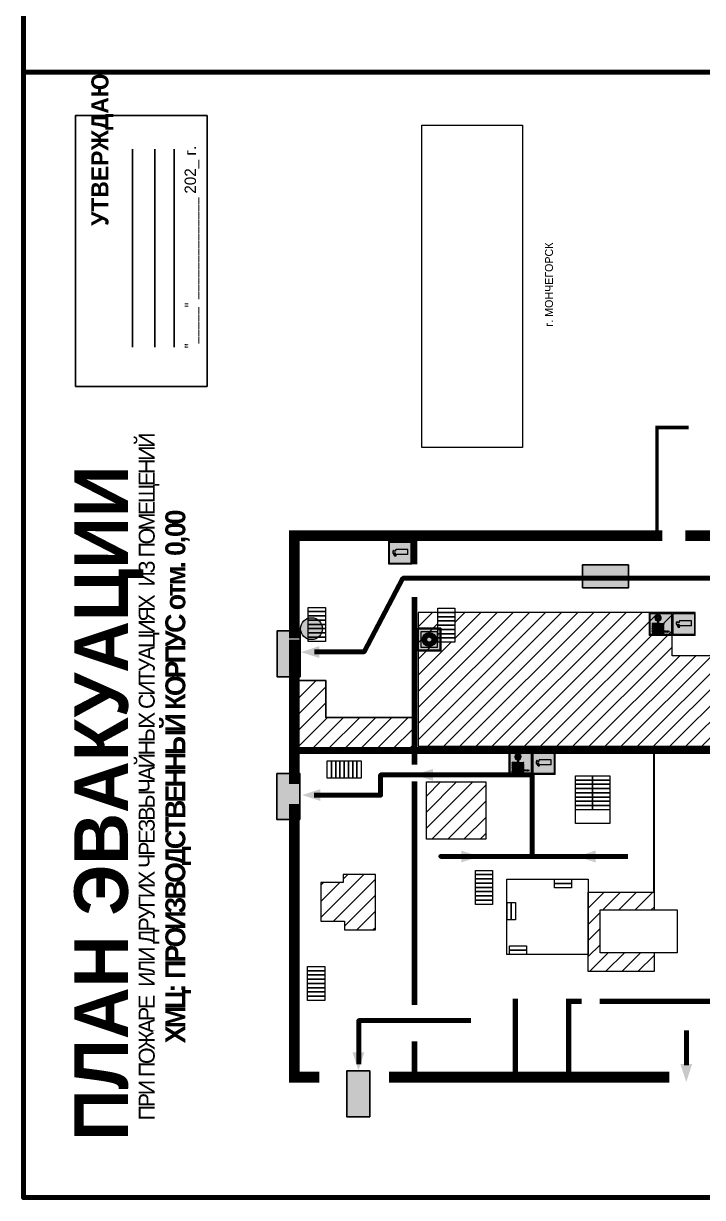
# Model space of a CAD drawing. Header units: millimetres. Extents: x 13114 to 67229, y 22859 to 38520.
# Drawn here: x 19339.7 to 19577.8, y 30107.3 to 30519.3 of the extents above; entities that cross this region are included whole.
import ezdxf

# ---------------------------------------------------------------- set-up
doc = ezdxf.new("R2010")
doc.units = ezdxf.units.MM
doc.linetypes.add('{ Wide Dash }', pattern=[12, 4, -2, 4, -2])
doc.layers.add('План_Штампы', color=7, linetype='Continuous')
doc.styles.add('обычный', font='arial.ttf')
picture_1 = doc.add_image_def('image1.jpg', size_in_pixel=(337, 105))
pattern_1 = [(225, (41576.2664, 40060.9222), (2.8287807, -2.8287807), [])]

# ---------------------------------------------------------------- blocks, each defined once
blk = doc.blocks.new('A$C32E8229D')
at = {"true_color": 0xffffff}
blk.add_hatch(color=7, dxfattribs=at).paths.add_polyline_path([(0, 0), (0, -8), (16, -8), (16, 0)])
h = blk.add_hatch(color=126)
h.paths.add_polyline_path([(0.2, -0.2), (15.8, -0.2), (15.8, -7.8), (0.2, -7.8)])
h.paths.add_polyline_path([(13.49, -2.05), (12.08, -2.05), (11.37, -2.63, 0.162397), (11.29, -2.84), (11.29, -3.63), (10.35, -3.63), (10.35, -4.05), (11.68, -4.05), (11.68, -3.48), (12.26, -4.28), (11.29, -5.1), (11.29, -6.78), (11.85, -6.78), (11.85, -5.44), (12.8, -4.64), (12.8, -5.94), (14.46, -5.94), (14.46, -5.39), (13.45, -5.39), (13.45, -3.97), (12.46, -2.59), (13.15, -2.59), (13.69, -3.34), (14.18, -3)], flags=16)
h.paths.add_polyline_path([(10.74, -1.82, 1), (11.8, -1.82, 1)], flags=16)
h.paths.add_polyline_path([(9.39, -3.59), (5.99, -3.59), (6.56, -3.03), (5.91, -3.03), (5.1, -3.83), (5.91, -4.64), (6.56, -4.64), (5.99, -4.09), (9.39, -4.09)], flags=16)
h.paths.add_polyline_path([(4.29, -1.08), (1.72, -1.08), (1.72, -6.6), (4.29, -6.6)], flags=16)
at = {"color": 126}
blk.add_lwpolyline([(16, -8), (0, -8), (0, 0), (16, 0)], close=True, dxfattribs=at)
blk = doc.blocks.new('A$C54414219')
at = {"true_color": 0xffffff}
h = blk.add_hatch(color=7, dxfattribs=at)
h.paths.add_polyline_path([(2.39, -9.45), (2.39, -18.3), (11.23, -18.3), (11.23, -9.45)], flags=0)
h.paths.add_polyline_path([(10.71, -13.87, -1), (2.92, -13.87, -1)], flags=0)
h.paths.add_polyline_path([(8.3, -13.87, -1), (5.33, -13.87, -1)], flags=0)
h.paths.add_polyline_path([(0.41, -7.47), (0.41, -20.27), (13.21, -20.27), (13.21, -7.47)])
h.paths.add_polyline_path([(0.92, -19.77), (12.71, -19.77), (12.71, -7.98), (0.92, -7.98)], flags=16)
h.paths.add_polyline_path([(11.23, -9.45), (11.23, -18.3), (2.39, -18.3), (2.39, -9.45)], flags=0)
at = {"lineweight": 5}
h = blk.add_hatch(color=242, dxfattribs=at)
h.paths.add_polyline_path([(12.71, -7.98), (0.92, -7.98), (0.92, -19.77), (12.71, -19.77)])
h.paths.add_polyline_path([(11.23, -18.3), (2.39, -18.3), (2.39, -9.45), (11.23, -9.45)], flags=16)
h.paths.add_polyline_path([(10.71, -13.87, -1), (2.92, -13.87, -1)], flags=0)
h.paths.add_polyline_path([(8.3, -13.87, -1), (5.33, -13.87, -1)], flags=0)
at = {"true_color": 0xffffff}
h = blk.add_hatch(color=7, dxfattribs=at)
h.paths.add_polyline_path([(2.39, -9.45), (2.39, -18.3), (11.23, -18.3), (11.23, -9.45)])
h.paths.add_polyline_path([(10.71, -13.87, -1), (2.92, -13.87, -1)], flags=16)
h.paths.add_polyline_path([(8.3, -13.87, -1), (5.33, -13.87, -1)], flags=0)
at = {"lineweight": 5}
h = blk.add_hatch(color=242, dxfattribs=at)
h.paths.add_polyline_path([(2.92, -13.87, 1), (10.71, -13.87, 1)])
h.paths.add_polyline_path([(8.3, -13.87, -1), (5.33, -13.87, -1)], flags=16)
at = {"color": 242, "lineweight": 5}
for p, q in [((0.41, -20.27), (0.41, -7.47)), ((0.41, -7.47), (13.21, -7.47)), ((0.41, -7.47), (13.21, -7.47)), ((13.21, -20.27), (13.21, -7.47)), ((0.41, -20.27), (13.21, -20.27))]:
    blk.add_line(p, q, dxfattribs=at)
for points in [[(0.92, -7.98), (12.71, -7.98), (12.71, -19.77), (0.92, -19.77)], [(2.39, -9.45), (11.23, -9.45), (11.23, -18.3), (2.39, -18.3)]]:
    blk.add_lwpolyline(points, close=True, dxfattribs=at)
for radius in [3.89, 1.49]:
    blk.add_circle((6.81, -13.87), radius, dxfattribs=at)
blk = doc.blocks.new('A$C7B4425F7')
at = {"true_color": 0xffffff}
blk.add_hatch(color=7, dxfattribs=at).paths.add_polyline_path([(0, 0), (-16, 0), (-16, -8), (0, -8)])
h = blk.add_hatch(color=126)
h.paths.add_polyline_path([(-0.2, -0.2), (-15.8, -0.2), (-15.8, -7.8), (-0.2, -7.8)])
h.paths.add_polyline_path([(-11.76, -2.03), (-11.76, -3.66), (-11.17, -3.66, -0.568275), (-11.17, -6.18), (-12.58, -6.18), (-12.58, -2.03)], flags=16)
h.paths.add_polyline_path([(-13.33, -4.12, -0.495768), (-13.59, -6.18), (-15.03, -6.18), (-15.03, -2.03), (-13.59, -2.03, -0.487973)], flags=16)
h.paths.add_polyline_path([(-10.25, -2.03), (-9.48, -2.03), (-9.48, -6.18), (-10.25, -6.18)], flags=16)
h.paths.add_polyline_path([(-13.84, -3.69), (-14.24, -3.69), (-14.24, -3.03), (-13.9, -3.03, -0.692621)], flags=0)
h.paths.add_polyline_path([(-9.15, -2.03), (-8.4, -2.03), (-8.04, -3.07), (-7.68, -2.03), (-6.93, -2.03), (-7.64, -4.1), (-6.93, -6.18), (-7.68, -6.18), (-8.04, -5.14), (-8.4, -6.18), (-9.15, -6.18), (-8.44, -4.1)], flags=16)
h.paths.add_polyline_path([(-11.76, -4.46), (-11.42, -4.46, -0.692621), (-11.36, -5.12), (-11.76, -5.12)], flags=0)
h.paths.add_polyline_path([(-13.9, -5.2), (-14.24, -5.2), (-14.24, -4.55), (-13.84, -4.55, -0.708038)], flags=0)
edge = h.paths.add_edge_path(flags=16)
edge.add_ellipse((-5.51, -4.08), major_axis=(0, 2.05), ratio=0.586184, start_angle=0, end_angle=360)
edge = h.paths.add_edge_path(flags=0)
edge.add_ellipse((-5.51, -4.08), major_axis=(0, 1.14), ratio=0.454828, start_angle=0, end_angle=360)
h.paths.add_polyline_path([(-4.13, -4.96, 0.377264), (-3.48, -4.52, 0.0555), (-3.16, -2.03), (-1.66, -2.03), (-1.66, -4.96), (-0.96, -4.96), (-0.96, -7.01), (-1.75, -7.01), (-1.75, -6.18), (-3.3, -6.18), (-3.3, -7.02), (-4.13, -7.02)], flags=16)
h.paths.add_polyline_path([(-2.73, -2.91), (-2.28, -2.91), (-2.28, -4.96), (-3.05, -4.96, 0.079136)], flags=0)
at = {"color": 126}
blk.add_lwpolyline([(-16, -8), (0, -8), (0, 0), (-16, 0)], close=True, dxfattribs=at)
blk = doc.blocks.new('A$C7B8C2D5B')
at = {"lineweight": 0}
h = blk.add_hatch(color=5, dxfattribs=at)
h.dxf.hatch_style = 1
h.paths.add_polyline_path([(1.4, -3.02, 1), (-2.11, -3.02, 1)])
at = {"color": 5, "lineweight": 0}
blk.add_circle((-0.36, -3.02), 1.75, dxfattribs=at)
blk = doc.blocks.new('A$C3AD82952')
at = {"true_color": 0xf5f5ff}
h = blk.add_hatch(color=7, dxfattribs=at)
h.dxf.hatch_style = 1
h.paths.add_polyline_path([(8.21, 8.73, 0.414214), (7.89, 9.05), (7.22, 9.05), (7.22, 9.92), (7.59, 9.92, 1), (7.57, 10.36), (7.22, 10.36), (7.22, 10.6), (6.43, 10.6), (6.43, 10.36), (6.01, 10.36), (4.74, 9.59), (4.74, 8.69), (4.98, 8.73), (4.98, 9.26), (6.12, 9.91), (6.43, 9.91), (6.43, 9.05), (5.76, 9.05, 0.414214), (5.44, 8.73), (5.44, 2.2), (8.21, 2.2)], flags=0)
h.paths.add_polyline_path([(12.8, 12.8), (0, 12.8), (0, 0), (12.8, 0)])
h.paths.add_polyline_path([(0.51, 12.29), (12.29, 12.29), (12.29, 0.51), (0.51, 0.51)], flags=16)
h.paths.add_polyline_path([(4.74, 9.59), (6.01, 10.36), (6.43, 10.36), (6.43, 10.6), (7.22, 10.6), (7.22, 10.36), (7.59, 10.36, -0.94586), (7.59, 9.92), (7.22, 9.92), (7.22, 9.05), (7.89, 9.05, -0.414214), (8.21, 8.73), (8.21, 2.2), (5.44, 2.2), (5.44, 8.73, -0.414214), (5.76, 9.05), (6.43, 9.05), (6.43, 9.91), (6.12, 9.91), (4.98, 9.26), (4.98, 8.73), (4.74, 8.69)], flags=0)
h = blk.add_hatch(color=242)
h.dxf.hatch_style = 1
h.paths.add_polyline_path([(12.29, 12.29), (0.51, 12.29), (0.51, 0.51), (12.29, 0.51)])
h.paths.add_polyline_path([(4.74, 8.69), (4.74, 9.59), (6.01, 10.36), (6.43, 10.36), (6.43, 10.6), (7.22, 10.6), (7.22, 10.36), (7.59, 10.36, -0.94586), (7.59, 9.92), (7.22, 9.92), (7.22, 9.05), (7.89, 9.05, -0.414214), (8.21, 8.73), (8.21, 2.2), (5.44, 2.2), (5.44, 8.73, -0.414214), (5.76, 9.05), (6.43, 9.05), (6.43, 9.91), (6.12, 9.91), (4.98, 9.26), (4.98, 8.73)], flags=16)
h = blk.add_hatch(color=7, dxfattribs=at)
h.dxf.hatch_style = 1
h.paths.add_polyline_path([(8.21, 8.73, 0.414214), (7.89, 9.05), (7.22, 9.05), (7.22, 9.92), (7.59, 9.92, 1), (7.57, 10.36), (7.22, 10.36), (7.22, 10.6), (6.43, 10.6), (6.43, 10.36), (6.01, 10.36), (4.74, 9.59), (4.74, 8.69), (4.98, 8.73), (4.98, 9.26), (6.12, 9.91), (6.43, 9.91), (6.43, 9.05), (5.76, 9.05, 0.414214), (5.44, 8.73), (5.44, 2.2), (8.21, 2.2)])
at = {"color": 242, "lineweight": 5}
for p, q in [((0, 0), (0, 12.8)), ((0, 12.8), (12.8, 12.8)), ((6.01, 10.36), (4.74, 9.59)), ((4.74, 9.59), (4.74, 8.69)), ((4.74, 8.69), (4.98, 8.73)), ((4.98, 9.26), (6.12, 9.91)), ((4.98, 8.73), (4.98, 9.26)), ((5.44, 2.2), (5.44, 8.73)), ((5.76, 9.05), (6.43, 9.05)), ((6.01, 10.36), (6.43, 10.36)), ((6.12, 9.91), (6.43, 9.91)), ((7.22, 10.6), (6.43, 10.6)), ((6.43, 10.6), (6.43, 10.36)), ((6.43, 9.91), (6.43, 9.05)), ((7.22, 10.36), (7.22, 10.6)), ((7.59, 10.36), (7.22, 10.36)), ((7.22, 9.05), (7.22, 9.92)), ((7.59, 9.92), (7.22, 9.92)), ((7.89, 9.05), (7.22, 9.05)), ((8.21, 2.2), (8.21, 8.73)), ((12.8, 0), (12.8, 12.8)), ((0, 0), (12.8, 0)), ((5.44, 2.2), (8.21, 2.2))]:
    blk.add_line(p, q, dxfattribs=at)
blk.add_lwpolyline([(0.51, 12.29), (12.29, 12.29), (12.29, 0.51), (0.51, 0.51)], close=True, dxfattribs=at)
for centre, radius, start, end in [((5.76, 8.73), 0.32, 90, 180), ((7.58, 10.14), 0.223, 273.18746, 86.81254), ((7.89, 8.73), 0.32, 0, 90)]:
    blk.add_arc(centre, radius, start, end, dxfattribs=at)
blk = doc.blocks.new('A$C37112FD5')
at = {"true_color": 0xf5f5ff}
h = blk.add_hatch(color=7, dxfattribs=at)
h.dxf.hatch_style = 1
h.paths.add_polyline_path([(12.8, -7.4), (0, -7.4), (0, -20.2), (12.8, -20.2)])
h.paths.add_polyline_path([(12.29, -7.91), (12.29, -19.69), (0.51, -19.69), (0.51, -7.91)], flags=16)
h.paths.add_polyline_path([(4.98, -9.04, -0.42597), (5.17, -9.22), (5.17, -12.25), (5.17, -15.29, -0.432244), (4.98, -15.47), (4.83, -15.47, -0.42597), (4.64, -15.29), (4.64, -12.25), (4.64, -9.22, -0.432244), (4.83, -9.04)], flags=0)
h.paths.add_polyline_path([(4.28, -9.22), (4.28, -12.25), (4.28, -15.29, -0.432244), (4.09, -15.47), (3.94, -15.47, -0.42597), (3.75, -15.29), (3.75, -12.25), (3.75, -9.22, -0.432244), (3.94, -9.04), (4.09, -9.04, -0.42597)], flags=0)
h.paths.add_polyline_path([(5.72, -9.04), (5.87, -9.04, -0.42597), (6.06, -9.22), (6.06, -12.25), (6.06, -15.29, -0.432244), (5.87, -15.47), (5.72, -15.47, -0.42597), (5.53, -15.29), (5.53, -12.25), (5.53, -9.22, -0.432244)], flags=0)
h.paths.add_polyline_path([(6.42, -8.9), (6.5, -8.9, -0.42597), (6.69, -9.08), (6.69, -12.03), (8.21, -12.03, -15.824349), (8.21, -12.47), (6.69, -12.47), (6.69, -15.42, -0.432244), (6.5, -15.6), (6.42, -15.6)], flags=0)
h.paths.add_polyline_path([(3.39, -9.22), (3.39, -12.25), (3.39, -15.29, -0.432244), (3.2, -15.47), (3.05, -15.47, -0.42597), (2.85, -15.29), (2.85, -12.25), (2.85, -9.22, -0.432244), (3.05, -9.04), (3.2, -9.04, -0.42597)], flags=0)
h.paths.add_polyline_path([(2.5, -9.22), (2.5, -16.71), (1.96, -16.71), (1.96, -9.22, -0.432244), (2.15, -9.04), (2.31, -9.04, -0.42597)], flags=0)
h.paths.add_polyline_path([(1.61, -8.9), (1.61, -15.6), (1.57, -15.6, -0.42597), (1.37, -15.42), (1.37, -12.03), (1.37, -9.09, -0.432244), (1.57, -8.9)], flags=0)
h.paths.add_polyline_path([(9.76, -10.81), (9.76, -12.03), (8.49, -12.03, -0.336371)], flags=0)
h.paths.add_polyline_path([(8.49, -12.47), (9.76, -12.47), (9.76, -13.7, -0.336371)], flags=0)
h.paths.add_polyline_path([(10.11, -10.81, -0.336371), (11.38, -12.03), (10.11, -12.03)], flags=0)
h.paths.add_polyline_path([(10.11, -12.47), (11.38, -12.47, -0.336371), (10.11, -13.7)], flags=0)
h.paths.add_polyline_path([(2.5, -16.84), (2.5, -17.05), (1.97, -17.05), (1.97, -16.84)], flags=0)
h.paths.add_polyline_path([(2.5, -17.24, -0.033778), (2.24, -18.6, -0.033778), (1.97, -17.24)], flags=0)
h = blk.add_hatch(color=242)
h.dxf.hatch_style = 1
h.paths.add_polyline_path([(12.29, -7.91), (0.51, -7.91), (0.51, -19.69), (12.29, -19.69)])
h.paths.add_polyline_path([(6.42, -15.6), (6.42, -8.9), (6.5, -8.9, -0.42597), (6.69, -9.08), (6.69, -12.03), (8.21, -12.03, -15.824349), (8.21, -12.47), (6.69, -12.47), (6.69, -15.42, -0.432244), (6.5, -15.6)], flags=16)
h.paths.add_polyline_path([(5.87, -15.47), (5.72, -15.47, -0.42597), (5.53, -15.29), (5.53, -12.25), (5.53, -9.22, -0.432244), (5.72, -9.04), (5.87, -9.04, -0.42597), (6.06, -9.22), (6.06, -12.25), (6.06, -15.29, -0.432244)], flags=16)
h.paths.add_polyline_path([(4.98, -15.47), (4.83, -15.47, -0.42597), (4.64, -15.29), (4.64, -12.25), (4.64, -9.22, -0.432244), (4.83, -9.04), (4.98, -9.04, -0.42597), (5.17, -9.22), (5.17, -12.25), (5.17, -15.29, -0.432244)], flags=16)
h.paths.add_polyline_path([(4.09, -15.47), (3.94, -15.47, -0.42597), (3.75, -15.29), (3.75, -12.25), (3.75, -9.22, -0.432244), (3.94, -9.04), (4.09, -9.04, -0.42597), (4.28, -9.22), (4.28, -12.25), (4.28, -15.29, -0.432244)], flags=16)
h.paths.add_polyline_path([(3.2, -15.47), (3.05, -15.47, -0.42597), (2.85, -15.29), (2.85, -12.25), (2.85, -9.22, -0.432244), (3.05, -9.04), (3.2, -9.04, -0.42597), (3.39, -9.22), (3.39, -12.25), (3.39, -15.29, -0.432244)], flags=16)
h.paths.add_polyline_path([(2.5, -17.05), (1.97, -17.05), (1.97, -16.84), (2.5, -16.84)], flags=16)
h.paths.add_polyline_path([(2.5, -17.24, -0.033778), (2.24, -18.6, -0.033778), (1.97, -17.24)], flags=16)
h.paths.add_polyline_path([(2.5, -16.71), (1.96, -16.71), (1.96, -9.22, -0.432244), (2.15, -9.04), (2.31, -9.04, -0.42597), (2.5, -9.22)], flags=16)
h.paths.add_polyline_path([(1.61, -15.6), (1.57, -15.6, -0.42597), (1.37, -15.42), (1.37, -12.03), (1.37, -9.09, -0.432244), (1.57, -8.9), (1.61, -8.9)], flags=16)
h.paths.add_polyline_path([(8.49, -12.47), (9.76, -12.47), (9.76, -13.7, -0.336371)], flags=0)
h.paths.add_polyline_path([(10.11, -13.7), (10.11, -12.47), (11.38, -12.47, -0.336371)], flags=0)
h.paths.add_polyline_path([(8.49, -12.03, -0.336371), (9.76, -10.81), (9.76, -12.03)], flags=0)
h.paths.add_polyline_path([(10.11, -12.03), (10.11, -10.81, -0.336371), (11.38, -12.03)], flags=0)
h = blk.add_hatch(color=7, dxfattribs=at)
h.dxf.hatch_style = 1
h.paths.add_polyline_path([(1.61, -8.9), (1.57, -8.9, 0.432244), (1.37, -9.09), (1.37, -12.03), (1.37, -15.42, 0.42597), (1.57, -15.6), (1.61, -15.6)])
h.paths.add_polyline_path([(2.5, -9.22, 0.42597), (2.31, -9.04), (2.15, -9.04, 0.432244), (1.96, -9.22), (1.96, -16.71), (2.5, -16.71)])
h.paths.add_polyline_path([(2.5, -16.84), (1.97, -16.84), (1.97, -17.05), (2.5, -17.05)])
h.paths.add_polyline_path([(2.5, -17.24), (1.97, -17.24, 0.033778), (2.24, -18.6, 0.033778)])
h.paths.add_polyline_path([(3.39, -12.25), (3.39, -9.22, 0.42597), (3.2, -9.04), (3.05, -9.04, 0.432244), (2.85, -9.22), (2.85, -12.25), (2.85, -15.29, 0.42597), (3.05, -15.47), (3.2, -15.47, 0.432244), (3.39, -15.29)])
h.paths.add_polyline_path([(4.28, -12.25), (4.28, -9.22, 0.42597), (4.09, -9.04), (3.94, -9.04, 0.432244), (3.75, -9.22), (3.75, -12.25), (3.75, -15.29, 0.42597), (3.94, -15.47), (4.09, -15.47, 0.432244), (4.28, -15.29)])
h.paths.add_polyline_path([(5.17, -12.25), (5.17, -9.22, 0.42597), (4.98, -9.04), (4.83, -9.04, 0.432244), (4.64, -9.22), (4.64, -12.25), (4.64, -15.29, 0.42597), (4.83, -15.47), (4.98, -15.47, 0.432244), (5.17, -15.29)])
h.paths.add_polyline_path([(6.06, -12.25), (6.06, -9.22, 0.42597), (5.87, -9.04), (5.72, -9.04, 0.432244), (5.53, -9.22), (5.53, -12.25), (5.53, -15.29, 0.42597), (5.72, -15.47), (5.87, -15.47, 0.432244), (6.06, -15.29)])
h.paths.add_polyline_path([(6.69, -12.47), (8.21, -12.47, 15.824349), (8.21, -12.03), (6.69, -12.03), (6.69, -9.08, 0.42597), (6.5, -8.9), (6.42, -8.9), (6.42, -15.6), (6.5, -15.6, 0.432244), (6.69, -15.42)])
h.paths.add_polyline_path([(8.49, -12.47), (9.76, -12.47), (9.76, -13.7, -0.336371)], flags=16)
h.paths.add_polyline_path([(8.49, -12.03, -0.336371), (9.76, -10.81), (9.76, -12.03)], flags=16)
h.paths.add_polyline_path([(10.11, -12.47), (11.38, -12.47, -0.336371), (10.11, -13.7)], flags=16)
h.paths.add_polyline_path([(10.11, -12.03), (10.11, -10.81, -0.336371), (11.38, -12.03)], flags=16)
h = blk.add_hatch(color=242)
h.dxf.hatch_style = 1
h.paths.add_polyline_path([(9.76, -10.81, 0.336371), (8.49, -12.03), (9.76, -12.03)])
h.paths.add_polyline_path([(10.11, -10.81), (10.11, -12.03), (11.38, -12.03, 0.336371)])
h.paths.add_polyline_path([(11.38, -12.47), (10.11, -12.47), (10.11, -13.7, 0.336371)])
h.paths.add_polyline_path([(9.76, -12.47), (8.49, -12.47, 0.336371), (9.76, -13.7)])
at = {"color": 242, "lineweight": 5}
for p, q in [((0, -20.2), (0, -7.4)), ((0, -7.4), (12.8, -7.4)), ((1.37, -12.03), (1.37, -9.08)), ((1.37, -12.03), (1.37, -15.42)), ((1.57, -8.9), (1.61, -8.9)), ((1.61, -8.9), (1.61, -15.6)), ((1.96, -16.71), (1.96, -9.22)), ((2.15, -9.04), (2.31, -9.04)), ((2.5, -16.71), (2.5, -9.22)), ((2.85, -12.25), (2.85, -9.22)), ((2.85, -12.25), (2.85, -15.29)), ((3.05, -9.04), (3.2, -9.04)), ((3.39, -12.25), (3.39, -9.22)), ((3.39, -12.25), (3.39, -15.29)), ((3.75, -12.25), (3.75, -9.22)), ((3.75, -12.25), (3.75, -15.29)), ((3.94, -9.04), (4.09, -9.04)), ((4.28, -12.25), (4.28, -9.22)), ((4.28, -12.25), (4.28, -15.29)), ((4.64, -12.25), (4.64, -9.22)), ((4.64, -12.25), (4.64, -15.29)), ((4.83, -9.04), (4.98, -9.04)), ((5.17, -12.25), (5.17, -9.22)), ((5.17, -12.25), (5.17, -15.29)), ((5.53, -12.25), (5.53, -9.22)), ((5.53, -12.25), (5.53, -15.29)), ((5.72, -9.04), (5.87, -9.04)), ((6.06, -12.25), (6.06, -9.22)), ((6.06, -12.25), (6.06, -15.29)), ((6.42, -8.9), (6.42, -15.6)), ((6.5, -8.9), (6.42, -8.9)), ((6.69, -12.03), (6.69, -9.08)), ((8.21, -12.03), (6.69, -12.03)), ((8.21, -12.47), (6.69, -12.47)), ((6.69, -12.47), (6.69, -15.42)), ((9.76, -12.03), (8.49, -12.03)), ((9.76, -12.47), (8.49, -12.47)), ((9.76, -10.81), (9.76, -12.03)), ((9.76, -12.47), (9.76, -13.7)), ((10.11, -10.81), (10.11, -12.03)), ((11.38, -12.03), (10.11, -12.03)), ((11.38, -12.47), (10.11, -12.47)), ((10.11, -12.47), (10.11, -13.7)), ((12.8, -20.2), (12.8, -7.4)), ((1.57, -15.6), (1.61, -15.6)), ((1.96, -16.71), (2.5, -16.71)), ((1.97, -16.84), (2.5, -16.84)), ((1.97, -17.05), (1.97, -16.84)), ((2.5, -17.05), (1.97, -17.05)), ((1.97, -17.24), (2.5, -17.24)), ((2.5, -16.84), (2.5, -17.05)), ((3.05, -15.47), (3.2, -15.47)), ((3.94, -15.47), (4.09, -15.47)), ((4.83, -15.47), (4.98, -15.47)), ((5.72, -15.47), (5.87, -15.47)), ((6.42, -15.6), (6.5, -15.6)), ((0, -20.2), (12.8, -20.2))]:
    blk.add_line(p, q, dxfattribs=at)
blk.add_lwpolyline([(0.51, -7.91), (12.29, -7.91), (12.29, -19.69), (0.51, -19.69)], close=True, dxfattribs=at)
for centre, radius, start, end in [((1.56, -9.09), 0.182, 87.10267, 180.60715), ((2.15, -9.22), 0.182, 87.10267, 180.60715), ((2.32, -9.22), 0.182, 359.39285, 92.89733), ((3.04, -9.22), 0.182, 87.10267, 180.60715), ((3.21, -9.22), 0.182, 359.39285, 92.89733), ((3.93, -9.22), 0.182, 87.10267, 180.60715), ((4.1, -9.22), 0.182, 359.39285, 92.89733), ((4.82, -9.22), 0.182, 87.10267, 180.60715), ((4.99, -9.22), 0.182, 359.39285, 92.89733), ((5.71, -9.22), 0.182, 87.10267, 180.60715), ((5.88, -9.22), 0.182, 359.39285, 92.89733), ((6.51, -9.09), 0.182, 359.39285, 92.89733), ((9.93, -12.25), 1.74, 187.23185, 172.76815), ((9.93, -12.25), 1.46, 96.99266, 171.35851), ((9.93, -12.25), 1.46, 188.64149, 263.00734), ((9.93, -12.25), 1.46, 8.64149, 83.00734), ((9.93, -12.25), 1.46, 276.99266, 351.35851), ((1.56, -15.42), 0.182, 179.39285, 272.89733), ((12.17, -15.98), 10.27, 187.04098, 194.7793), ((-7.7, -15.98), 10.27, 345.2207, 352.95902), ((3.04, -15.29), 0.182, 179.39285, 272.89733), ((3.21, -15.29), 0.182, 267.10267, 0.60715), ((3.93, -15.29), 0.182, 179.39285, 272.89733), ((4.1, -15.29), 0.182, 267.10267, 0.60715), ((4.82, -15.29), 0.182, 179.39285, 272.89733), ((4.99, -15.29), 0.182, 267.10267, 0.60715), ((5.71, -15.29), 0.182, 179.39285, 272.89733), ((5.88, -15.29), 0.182, 267.10267, 0.60715), ((6.51, -15.42), 0.182, 267.10267, 0.60715)]:
    blk.add_arc(centre, radius, start, end, dxfattribs=at)

msp = doc.modelspace()

# ---------------------------------------------------------------- hatches: boundary and pattern name
at = {"lineweight": 0}
h = msp.add_hatch(dxfattribs=at)
h.set_pattern_fill('ANSI31', color=256, scale=1.26, angle=180)
h.set_pattern_definition(pattern_1)
h.paths.add_polyline_path([(19663.7, 30285.4), (19663.7, 30297.45), (19651.35, 30297.45), (19651.35, 30295.95), (19651.35, 30294.46), (19651.35, 30292.97), (19651.35, 30291.48), (19651.35, 30289.99), (19651.35, 30288.5), (19651.35, 30287.01), (19651.35, 30285.51), (19645.34, 30285.51), (19645.34, 30287.01), (19645.34, 30288.5), (19645.34, 30289.99), (19645.34, 30291.48), (19645.34, 30292.97), (19645.34, 30294.46), (19645.34, 30295.95), (19645.34, 30297.45), (19567.22, 30297.45), (19567.22, 30312.61), (19490.97, 30312.61), (19490.97, 30302.17), (19484.96, 30302.17), (19484.96, 30312.61), (19478.11, 30312.61), (19478.11, 30265.64), (19663.7, 30265.64)])
h = msp.add_hatch()
h.set_pattern_fill('ANSI31', color=256, scale=1.26, angle=180)
h.set_pattern_definition(pattern_1)
h.paths.add_polyline_path([(19476.15, 30264.49), (19476.39, 30275.73), (19445.77, 30275.73), (19445.77, 30288.71), (19434.76, 30288.71), (19434.76, 30264.49)])
h = msp.add_hatch(dxfattribs=at)
h.set_pattern_fill('ANSI31', color=256, scale=1.26, angle=180)
h.set_pattern_definition(pattern_1)
h.paths.add_polyline_path([(19480.98, 30253.16), (19480.98, 30233.09), (19501.77, 30233.09), (19501.77, 30253.16)])
h = msp.add_hatch(dxfattribs=at)
h.set_pattern_fill('ANSI31', color=256, scale=1.26, angle=180)
h.set_pattern_definition(pattern_1)
h.paths.add_polyline_path([(19537.77, 30214.41), (19537.77, 30186.61), (19560.82, 30186.61), (19560.82, 30193.2), (19541.93, 30193.2), (19541.93, 30208.22), (19560.82, 30208.22), (19560.82, 30214.41)])
h.paths.add_polyline_path([(19443.99, 30204.26), (19452.27, 30204.26), (19452.27, 30201.18), (19463.15, 30201.18), (19463.15, 30220.6), (19451.75, 30220.6), (19451.75, 30217.82), (19443.99, 30217.82)])

# ---------------------------------------------------------------- linework, layer by layer
at = {"color": 1, "lineweight": 100}
for points in [[(19339.68, 30897.29), (19939.68, 30897.29), (19939.68, 30502.29), (19339.68, 30502.29)], [(19339.68, 30502.29), (19939.68, 30502.29), (19939.68, 30107.29), (19339.68, 30107.29)]]:
    msp.add_lwpolyline(points, close=True, dxfattribs=at)
msp.add_lwpolyline([(19357.88, 30391.98), (19357.88, 30486.99), (19404.08, 30486.99), (19404.08, 30391.98)], close=True)
for points in [[(19377.93, 30405.73), (19377.93, 30475.26)], [(19385.69, 30405.73), (19385.69, 30475.26)], [(19392.47, 30405.73), (19392.47, 30475.26)], [(19476.39, 30275.73), (19445.77, 30275.73), (19445.77, 30288.71), (19434.76, 30288.71), (19434.76, 30264.49), (19476.15, 30264.49), (19476.39, 30275.73)]]:
    msp.add_lwpolyline(points)
at = {"lineweight": 0}
for points, const_width in [([(19572.98, 30377.53), (19561.85, 30377.53), (19561.85, 30339.81)], 1.26), ([(19434.69, 30303.59), (19434.69, 30339.56), (19563.78, 30339.56)], 3.78), ([(19476.81, 30329.56), (19476.81, 30339.7)], 1.89), ([(19571.84, 30339.56), (19664.9, 30339.56)], 3.78), ([(19476.81, 30259.21), (19476.81, 30318.03)], 1.89), ([(19434.69, 30252.37), (19434.69, 30303.05)], 3.78), ([(19594.41, 30264.16), (19434.86, 30264.16)], 2.52), ([(19476.81, 30174.85), (19476.81, 30253.35)], 1.89), ([(19443.49, 30149.54), (19434.69, 30149.54), (19434.69, 30245.38)], 3.78), ([(19512.14, 30150.18), (19512.14, 30177.06)], 1.89), ([(19535.42, 30176.12), (19530.86, 30176.12), (19530.86, 30149.4)], 1.89), ([(19587.16, 30176.12), (19541.71, 30176.12)], 1.89), ([(19476.81, 30149.82), (19476.81, 30162.07)], 1.89), ([(19566.17, 30149.54), (19467.9, 30149.54)], 3.78)]:
    msp.add_lwpolyline(points, dxfattribs=dict(at, const_width=const_width))
at = {"color": 126, "lineweight": 100, "true_color": 0x008754}
for points in [[(19441.69, 30298.82), (19459.17, 30298.82), (19472.77, 30324.63), (19671.77, 30324.63)], [(19551.61, 30227), (19486.03, 30227), (19518.12, 30227), (19518.12, 30255.59), (19464.93, 30255.59), (19464.93, 30248.48), (19441.58, 30248.48)], [(19496.51, 30169.36), (19457.27, 30169.36), (19457.27, 30154.05)], [(19572.26, 30153.71), (19572.26, 30165.86)]]:
    msp.add_lwpolyline(points, dxfattribs=at)
at = {"lineweight": 0}
for points in [[(19439.56, 30314.41), (19445.57, 30314.41), (19445.57, 30312.92), (19439.56, 30312.92)], [(19484.96, 30314.1), (19490.97, 30314.1), (19490.97, 30312.61), (19484.96, 30312.61)], [(19439.56, 30312.92), (19445.57, 30312.92), (19445.57, 30311.43), (19439.56, 30311.43)], [(19439.56, 30311.43), (19445.57, 30311.43), (19445.57, 30309.94), (19439.56, 30309.94)], [(19439.56, 30309.94), (19445.57, 30309.94), (19445.57, 30308.45), (19439.56, 30308.45)], [(19484.96, 30312.61), (19490.97, 30312.61), (19490.97, 30311.12), (19484.96, 30311.12)], [(19484.96, 30311.12), (19490.97, 30311.12), (19490.97, 30309.63), (19484.96, 30309.63)], [(19484.96, 30309.63), (19490.97, 30309.63), (19490.97, 30308.14), (19484.96, 30308.14)], [(19439.56, 30308.45), (19445.57, 30308.45), (19445.57, 30306.96), (19439.56, 30306.96)], [(19439.56, 30306.96), (19445.57, 30306.96), (19445.57, 30305.46), (19439.56, 30305.46)], [(19439.56, 30305.46), (19445.57, 30305.46), (19445.57, 30303.97), (19439.56, 30303.97)], [(19484.96, 30308.14), (19490.97, 30308.14), (19490.97, 30306.65), (19484.96, 30306.65)], [(19484.96, 30306.65), (19490.97, 30306.65), (19490.97, 30305.16), (19484.96, 30305.16)], [(19484.96, 30305.16), (19490.97, 30305.16), (19490.97, 30303.66), (19484.96, 30303.66)], [(19439.56, 30303.97), (19445.57, 30303.97), (19445.57, 30302.48), (19439.56, 30302.48)], [(19484.96, 30303.66), (19490.97, 30303.66), (19490.97, 30302.17), (19484.96, 30302.17)], [(19447.68, 30260.52), (19447.68, 30254.52), (19446.19, 30254.52), (19446.19, 30260.52)], [(19449.17, 30260.52), (19449.17, 30254.52), (19447.68, 30254.52), (19447.68, 30260.52)], [(19450.67, 30260.52), (19450.67, 30254.52), (19449.17, 30254.52), (19449.17, 30260.52)], [(19452.16, 30260.52), (19452.16, 30254.52), (19450.67, 30254.52), (19450.67, 30260.52)], [(19453.65, 30260.52), (19453.65, 30254.52), (19452.16, 30254.52), (19452.16, 30260.52)], [(19455.14, 30260.52), (19455.14, 30254.52), (19453.65, 30254.52), (19453.65, 30260.52)], [(19456.63, 30260.52), (19456.63, 30254.52), (19455.14, 30254.52), (19455.14, 30260.52)], [(19458.12, 30260.52), (19458.12, 30254.52), (19456.63, 30254.52), (19456.63, 30260.52)], [(19480.98, 30253.16), (19501.77, 30253.16), (19501.77, 30233.09), (19480.98, 30233.09)], [(19533.27, 30255.31), (19539.28, 30255.31), (19539.28, 30253.82), (19533.27, 30253.82)], [(19533.27, 30253.82), (19539.28, 30253.82), (19539.28, 30252.32), (19533.27, 30252.32)], [(19533.27, 30252.32), (19539.28, 30252.32), (19539.28, 30250.83), (19533.27, 30250.83)], [(19539.28, 30255.31), (19545.29, 30255.31), (19545.29, 30253.82), (19539.28, 30253.82)], [(19539.28, 30253.82), (19545.29, 30253.82), (19545.29, 30252.32), (19539.28, 30252.32)], [(19539.28, 30252.32), (19545.29, 30252.32), (19545.29, 30250.83), (19539.28, 30250.83)], [(19533.27, 30250.83), (19539.28, 30250.83), (19539.28, 30249.34), (19533.27, 30249.34)], [(19533.27, 30249.34), (19539.28, 30249.34), (19539.28, 30247.85), (19533.27, 30247.85)], [(19533.27, 30247.85), (19539.28, 30247.85), (19539.28, 30246.36), (19533.27, 30246.36)], [(19539.28, 30250.83), (19545.29, 30250.83), (19545.29, 30249.34), (19539.28, 30249.34)], [(19539.28, 30249.34), (19545.29, 30249.34), (19545.29, 30247.85), (19539.28, 30247.85)], [(19539.28, 30247.85), (19545.29, 30247.85), (19545.29, 30246.36), (19539.28, 30246.36)], [(19533.27, 30246.36), (19539.28, 30246.36), (19539.28, 30244.87), (19533.27, 30244.87)], [(19533.27, 30244.87), (19539.28, 30244.87), (19539.28, 30243.38), (19533.27, 30243.38)], [(19539.28, 30246.36), (19545.29, 30246.36), (19545.29, 30244.87), (19539.28, 30244.87)], [(19539.28, 30244.87), (19545.29, 30244.87), (19545.29, 30243.38), (19539.28, 30243.38)], [(19498.2, 30222.11), (19504.21, 30222.11), (19504.21, 30220.62), (19498.2, 30220.62)], [(19498.2, 30220.62), (19504.21, 30220.62), (19504.21, 30219.12), (19498.2, 30219.12)], [(19498.2, 30219.12), (19504.21, 30219.12), (19504.21, 30217.63), (19498.2, 30217.63)], [(19537.77, 30192.59), (19509.25, 30192.59), (19509.25, 30218.97), (19537.77, 30218.97)], [(19525.86, 30218.97), (19531.87, 30218.97), (19531.87, 30217.48), (19525.86, 30217.48)], [(19498.2, 30217.63), (19504.21, 30217.63), (19504.21, 30216.14), (19498.2, 30216.14)], [(19498.2, 30216.14), (19504.21, 30216.14), (19504.21, 30214.65), (19498.2, 30214.65)], [(19498.2, 30214.65), (19504.21, 30214.65), (19504.21, 30213.16), (19498.2, 30213.16)], [(19525.86, 30217.48), (19531.87, 30217.48), (19531.87, 30215.99), (19525.86, 30215.99)], [(19498.2, 30213.16), (19504.21, 30213.16), (19504.21, 30211.67), (19498.2, 30211.67)], [(19498.2, 30211.67), (19504.21, 30211.67), (19504.21, 30210.18), (19498.2, 30210.18)], [(19510.76, 30210.81), (19510.76, 30204.8), (19509.27, 30204.8), (19509.27, 30210.81)], [(19512.25, 30210.81), (19512.25, 30204.8), (19510.76, 30204.8), (19510.76, 30210.81)], [(19568.94, 30193.2), (19541.93, 30193.2), (19541.93, 30208.22), (19568.94, 30208.22)], [(19510.12, 30195.58), (19516.13, 30195.58), (19516.13, 30194.09), (19510.12, 30194.09)], [(19510.12, 30194.09), (19516.13, 30194.09), (19516.13, 30192.6), (19510.12, 30192.6)], [(19439.32, 30188.37), (19445.33, 30188.37), (19445.33, 30186.88), (19439.32, 30186.88)], [(19439.32, 30186.88), (19445.33, 30186.88), (19445.33, 30185.39), (19439.32, 30185.39)], [(19439.32, 30185.39), (19445.33, 30185.39), (19445.33, 30183.9), (19439.32, 30183.9)], [(19439.32, 30183.9), (19445.33, 30183.9), (19445.33, 30182.4), (19439.32, 30182.4)], [(19439.32, 30182.4), (19445.33, 30182.4), (19445.33, 30180.91), (19439.32, 30180.91)], [(19439.32, 30180.91), (19445.33, 30180.91), (19445.33, 30179.42), (19439.32, 30179.42)], [(19439.32, 30179.42), (19445.33, 30179.42), (19445.33, 30177.93), (19439.32, 30177.93)], [(19439.32, 30177.93), (19445.33, 30177.93), (19445.33, 30176.44), (19439.32, 30176.44)]]:
    msp.add_lwpolyline(points, close=True, dxfattribs=at)
for points in [[(19663.7, 30264.16), (19663.7, 30285.4), (19663.7, 30297.45), (19567.22, 30297.45), (19567.22, 30312.61), (19490.97, 30312.61), (19490.97, 30302.17), (19484.96, 30302.17), (19484.96, 30312.61), (19478.11, 30312.61), (19478.11, 30265.64), (19663.7, 30265.64), (19663.7, 30278.1)], [(19545.29, 30243.38), (19545.29, 30238.57), (19533.27, 30238.57), (19533.27, 30243.38)], [(19452.27, 30204.26), (19452.27, 30201.18), (19463.15, 30201.18), (19463.15, 30220.6), (19451.75, 30220.6), (19451.75, 30217.82), (19443.99, 30217.82), (19443.99, 30204.26), (19452.27, 30204.26), (19452.27, 30201.27)], [(19560.82, 30193.2), (19560.82, 30186.61), (19537.77, 30186.61), (19537.77, 30214.41), (19560.82, 30214.41), (19560.82, 30208.22)]]:
    msp.add_lwpolyline(points, dxfattribs=at)
at = {"linetype": '{ Wide Dash }', "lineweight": 0, "const_width": 0.63}
msp.add_lwpolyline([(19560.82, 30214.41), (19560.82, 30263.82)], dxfattribs=at)
at = {"layer": 'План_Штампы', "color": 126, "true_color": 0x008754}
for points in [[(19443.4, 30300.8), (19443.39, 30296.64), (19437, 30298.7)], [(19483.29, 30257.72), (19483.28, 30253.55), (19476.89, 30255.62)], [(19443.83, 30250.64), (19443.82, 30246.47), (19437.43, 30248.53)], [(19493.18, 30224.88), (19493.19, 30229.05), (19499.58, 30226.98)], [(19540.32, 30229.05), (19540.31, 30224.88), (19533.92, 30226.95)], [(19455.06, 30158.26), (19459.22, 30158.25), (19457.16, 30151.85)], [(19570.03, 30154.2), (19574.19, 30154.19), (19572.13, 30147.8)]]:
    msp.add_solid(points, dxfattribs=at)

# ---------------------------------------------------------------- block references
for name, p, xscale, yscale, zscale, rotation in [('A$C3AD82952', (19475.84, 30329.54), 0.6300000000000001, 0.6300000000000001, 0.6300000000000001, 90), ('A$C7B8C2D5B', (19439.91, 30300.3), 2.194838708102703, 2.194838708102703, 2.194838708102703, 180), ('A$C37112FD5', (19554.51, 30304.51), 0.6299983876571059, 0.6299983876571059, 0.6299983876571059, 90), ('A$C3AD82952', (19575.3, 30304.51), 0.6300000000000001, 0.6300000000000001, 0.6300000000000001, 90), ('A$C54414219', (19486.27, 30294.37), 0.6300000000000001, 0.6300000000000001, 0.6300000000000001, 180), ('A$C37112FD5', (19505.38, 30255.75), 0.6299983876571059, 0.6299983876571059, 0.6299983876571059, 90), ('A$C3AD82952', (19526.17, 30255.75), 0.6300000000000001, 0.6300000000000001, 0.6300000000000001, 90)]:
    msp.add_blockref(name, p, dxfattribs=dict(xscale=xscale, yscale=yscale, zscale=zscale, rotation=rotation))
at = {"layer": 'План_Штампы', "color": 126, "true_color": 0x008754, "xscale": -1.008, "yscale": 1.008, "zscale": 1.008, "rotation": 180}
msp.add_blockref('A$C32E8229D', (19535.76, 30321.31), dxfattribs=at)
at = {"layer": 'План_Штампы', "xscale": 1.008, "yscale": 1.008, "zscale": 1.008, "rotation": 90}
for p in [(19428.6, 30306.17), (19428.57, 30256.08), (19453.07, 30151.75)]:
    msp.add_blockref('A$C7B4425F7', p, dxfattribs=at)

# ---------------------------------------------------------------- texts
at = {"lineweight": 0, "rotation": 90, "style": 'обычный'}
for s, insert, char_height, width, attachment_point in [('\\pi-18,l18,t18;{\\fProxima Nova Rg|b1|i0|c204|p2;УТВЕРЖДАЮ\\H1.1997x; }', (19367.34, 30475.02), 6, 126.6484, 5), ('{\\fArial Narrow|b0|i0|c204|p34;"_____" ______________ \\fProxima Nova Rg|b0|i0|c204|p2;202_ г. }', (19398.76, 30440.89), 4, 78.6503, 5), ('\\pi-8.4,l8.4,t8.4;{\\fProxima Nova Rg|b0|i0|c204|p2;г. МОНЧЕГОРСК\\H1.1997x; }', (19523.99, 30427.68), 2.8, 126.6484, 5), ('{\\fProxima Nova Rg|b1|i0|c204|p2;ПЛАН ЭВАКУАЦИИ}', (19357.48, 30127.16), 18.81, 422.276, 1)]:
    msp.add_mtext(s, dxfattribs=dict(at, insert=insert, char_height=char_height, width=width, attachment_point=attachment_point))
at = {"color": 0, "lineweight": 0, "insert": (19379.94, 30254.69), "char_height": 7, "width": 449.2158, "attachment_point": 5, "rotation": 90, "style": 'обычный'}
msp.add_mtext('{\\fArial Black|b1|i0|c204|p34;\\H2x;\\T0.85;  \\fArial Narrow|b0|i0|c204|p34;\\H0.8x;\\W0.9;\\P\\fProxima Nova Rg|b0|i0|c204|p2;\\H0.5x;\\W1;\\C256;ПРИ ПОЖАРЕ  ИЛИ ДРУГИХ ЧРЕЗВЫЧАЙНЫХ СИТУАЦИЯХ  ИЗ ПОМЕЩЕНИЙ \\fProxima Nova Rg|b1|i0|c204|p2;\\H1.25x;\\PХМЦ: ПРОИЗВОДСТВЕННЫЙ КОРПУС отм. 0,00}', dxfattribs=at)

# ---------------------------------------------------------------- pictures from other files: only their frames are drawn
at = {"color": 7, "lineweight": 0, "true_color": 0xf5f5ff}
image = msp.add_image(picture_1, insert=(19514.67, 30370.56), size_in_units=(113.11, 35.24), rotation=90, dxfattribs=at)
image.dxf.flags = 7

doc.saveas('drawing.dxf')
